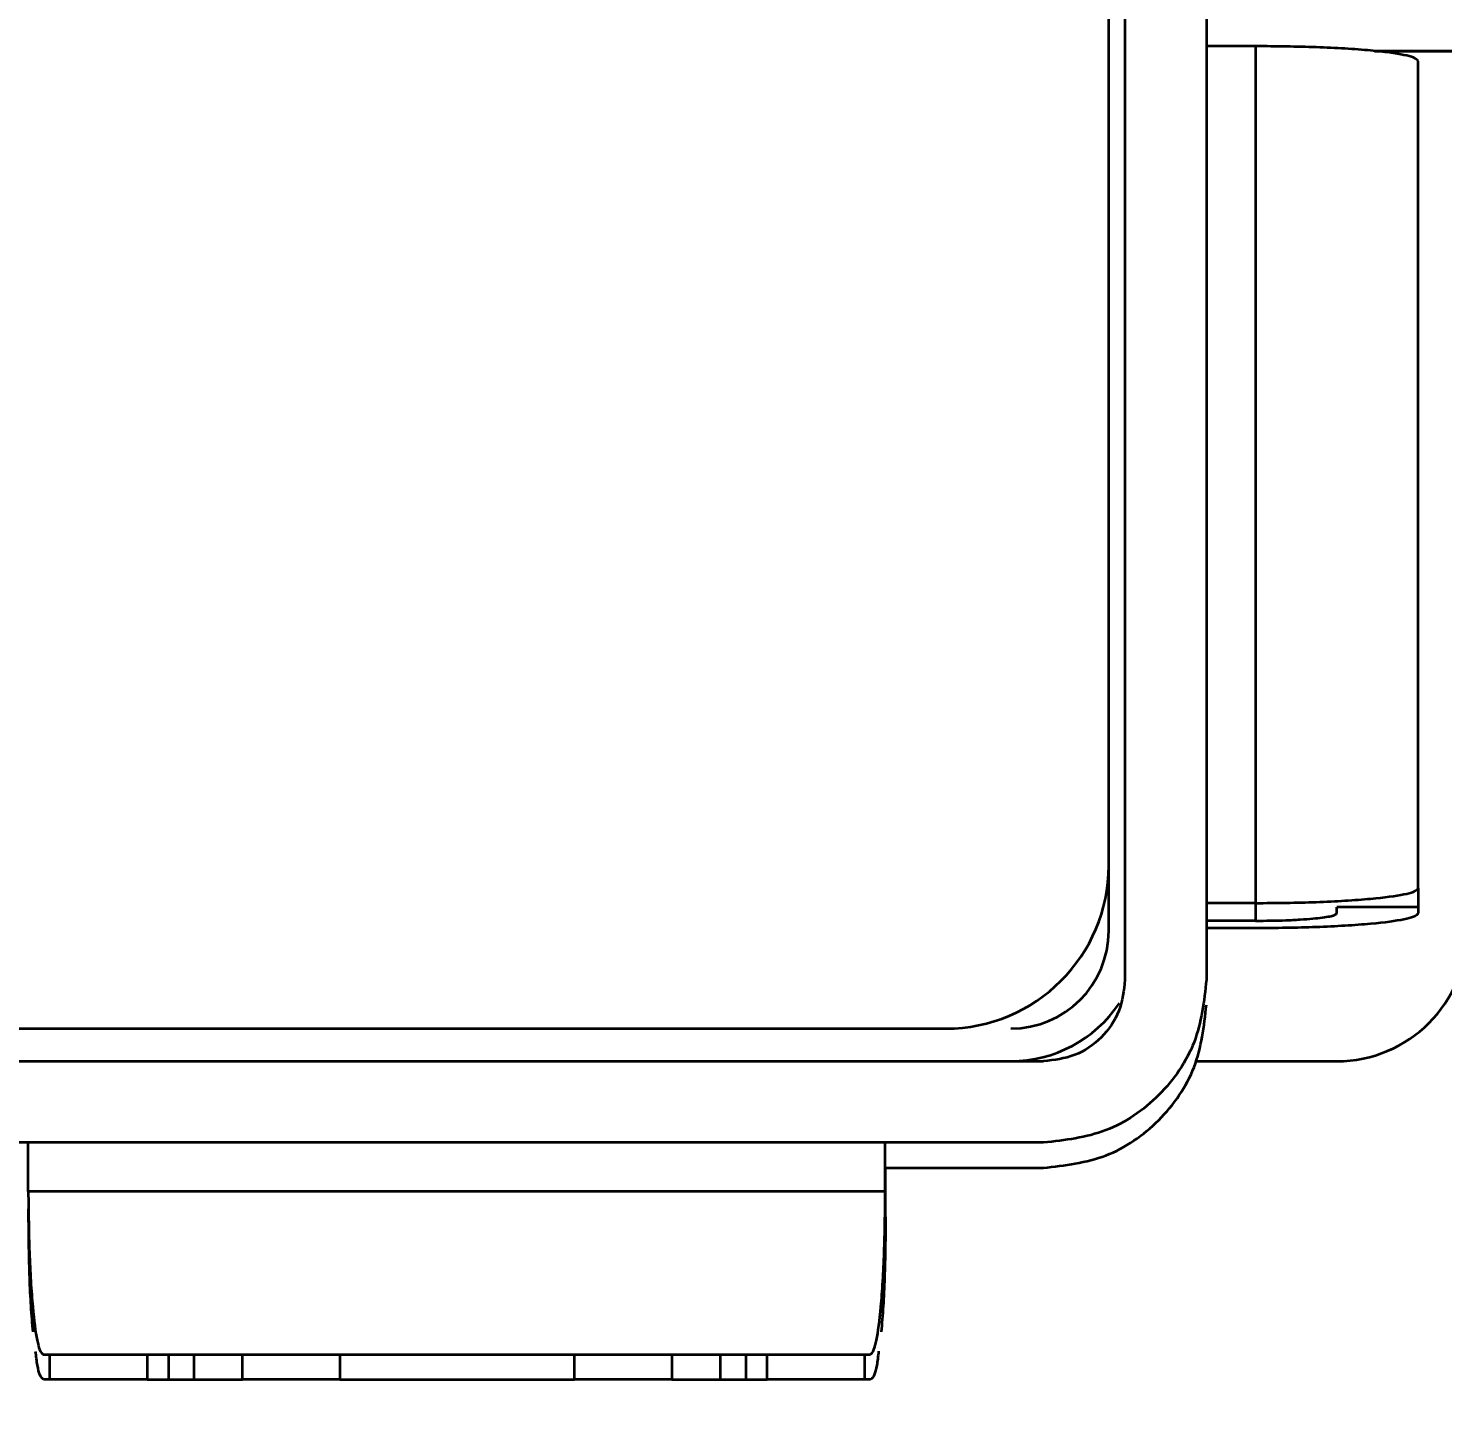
# Model space of a CAD drawing. Header units: millimetres. Extents: x 0 to 420, y 0 to 297.
# Drawn here: x 277.3363 to 277.7704, y 173.7732 to 174.1956 of the extents above; entities that cross this region are included whole.
import ezdxf

# ---------------------------------------------------------------- set-up
doc = ezdxf.new("R2010")
doc.units = ezdxf.units.MM
doc.layers.add('尺寸线层', color=150, linetype='Continuous')
doc.styles.add('SLDTEXTSTYLE2', font='TXT', dxfattribs={"width": 0.7})
doc.dimstyles.new('SLDDIMSTYLE0', dxfattribs={"dimtxt": 3.5, "dimasz": 3.302, "dimexe": 0, "dimexo": 0.0625, "dimgap": 0.875, "dimtad": 1, "dimdec": 1, "dimlfac": 100, "dimrnd": 1e-09, "dimzin": 12, "dimdsep": 46, "dimtxsty": 'SLDTEXTSTYLE2', "dimsah": 1, "dimcen": 0.09, "dimadec": 0, "dimazin": 3, "dimtfac": 1, "dimtdec": 3, "dimtofl": 0, "dimtmove": 0, "dimatfit": 3, "dimfxl": 0, "dimfrac": 2, "dimtolj": 1, "dimtzin": 12, "dimarcsym": 0})

# ---------------------------------------------------------------- blocks, each defined once
blk = doc.blocks.new('_D_6')
at = {"layer": '尺寸线层'}
for p, q in [((91.21537118809896, 164.9172401847569), (91.21537118809833, 234.1922401847565)), ((321.3153711880989, 165.1870505448366), (321.3153711880983, 234.1922401847585)), ((321.3153711880983, 233.1922401847585), (91.21537118809835, 233.1922401847565))]:
    blk.add_line(p, q, dxfattribs=at)
for points in [[(91.21537118809835, 233.1922401847565), (94.51737118809834, 232.6842401847565), (94.51737118809834, 233.7002401847565)], [(321.3153711880983, 233.1922401847585), (318.0133711880983, 233.7002401847585), (318.0133711880983, 232.6842401847585)]]:
    blk.add_solid(points, dxfattribs=at)
at = {"layer": '尺寸线层', "insert": (205.1726367374088, 237.70397750679), "char_height": 3.5, "attachment_point": 1, "style": 'SLDTEXTSTYLE2'}
blk.add_mtext('23010', dxfattribs=at)
blk = doc.blocks.new('_D_7')
at = {"layer": '尺寸线层'}
for p, q in [((70.59704387990756, 160.4022401836406), (70.5970438799069, 246.1922401847565)), ((332.8155859351068, 175.1166881791081), (332.8155859351062, 246.1922401847585)), ((332.8155859351062, 245.1922401847585), (70.59704387990692, 245.1922401847565))]:
    blk.add_line(p, q, dxfattribs=at)
for points in [[(70.59704387990692, 245.1922401847565), (73.89904387990691, 244.6842401847566), (73.89904387990691, 245.7002401847566)], [(332.8155859351062, 245.1922401847585), (329.5135859351062, 245.7002401847585), (329.5135859351062, 244.6842401847585)]]:
    blk.add_solid(points, dxfattribs=at)
at = {"layer": '尺寸线层', "insert": (202.8757615064409, 249.7039775067901), "char_height": 3.5, "attachment_point": 1, "style": 'SLDTEXTSTYLE2'}
blk.add_mtext('26221.85', dxfattribs=at)

msp = doc.modelspace()

# ---------------------------------------------------------------- linework, layer by layer
at = {"color": 7, "linetype": 'Continuous', "lineweight": 35}
for p, q in [((277.6728875731764, 174.4735895413974), (277.6728875731765, 173.9035895413974)), ((277.6978875731765, 174.4735895413974), (277.6978875731766, 173.9035895413974)), ((277.6678875731765, 173.9385895413975), (277.6678875731765, 174.4385895413975)), ((277.7128875731765, 174.1901044314974), (277.6978875731764, 174.1901044314974)), ((277.7128875731765, 174.1901044314974), (277.7128875731765, 173.9271044314974)), ((277.7494991346998, 174.1885895413975), (277.9357165741571, 174.1885895413975)), ((277.9357165741755, 174.1885895413978), (277.7494991346986, 174.1885895413977)), ((277.7628875731764, 173.9317076061005), (277.7628875731763, 174.1855012568943)), ((277.6678875731765, 173.9185895413975), (277.6678875731765, 173.9385895413975)), ((277.7628875731774, 173.9317076061005), (277.7628875731775, 173.9258513606882)), ((277.7128875731765, 173.9271044314974), (277.6978875731765, 173.9271044314974)), ((277.7128875731775, 173.9271044314974), (277.7128875731775, 173.9216869084856)), ((277.7628875731775, 173.9258513606882), (277.7378875731774, 173.9258513606882)), ((277.7378875731774, 173.9239886311739), (277.7378875731774, 173.9258513606882)), ((277.7628875731775, 173.9258513606882), (277.7628875731775, 173.9239886311739)), ((277.7128875731775, 173.9216869084855), (277.6978875731334, 173.9216869084855)), ((277.7128875731775, 173.9193851857975), (277.6978875731765, 173.9193851857975)), ((277.3178875731764, 173.8885895413975), (277.6178875731765, 173.8885895413975)), ((277.2878875731765, 173.8785895413974), (277.6478875731765, 173.8785895413974)), ((277.6944502174285, 173.8785895413975), (277.7378875731765, 173.8785895413975)), ((277.6478875731765, 173.8535895413974), (277.2878875731765, 173.8535895413974)), ((277.3363437567439, 173.8385895413974), (277.3363433905468, 173.8535895413974)), ((277.5993350162093, 173.8385895413974), (277.5993357445873, 173.8535895413974)), ((277.5993353697521, 173.8458702956975), (277.6478875731764, 173.8458702956975)), ((277.5994313896091, 173.8308702956975), (277.5994317558062, 173.8458702956975)), ((277.5993350162093, 173.8385895413974), (277.3363437567436, 173.8385895413974)), ((277.3364401301436, 173.8308702956975), (277.336440013575, 173.8332708752102)), ((277.3409462376537, 173.7885895413973), (277.5947325352994, 173.7885895413973)), ((277.3429066032247, 173.7808702956975), (277.3429066032247, 173.7885895413973)), ((277.3727803082626, 173.7885895413973), (277.3727803082626, 173.7808702956975)), ((277.3793357598764, 173.7885895413973), (277.3793357598764, 173.7808702956975)), ((277.3871204903425, 173.7885895413974), (277.3871204903425, 173.7808702956975)), ((277.3871585433616, 173.7885895413974), (277.3871585433616, 173.7808702956975)), ((277.4020398541542, 173.7808702956975), (277.4020398541542, 173.7885895413973)), ((277.4319256950969, 173.7885895413973), (277.4319256950969, 173.7808702956975)), ((277.5039458246559, 173.7808702956975), (277.5039458246559, 173.7885895413973)), ((277.5338316655987, 173.7885895413973), (277.5338316655987, 173.7808702956975)), ((277.5487129763914, 173.7808702956975), (277.5487129763914, 173.7885895413973)), ((277.5487510294104, 173.7808702956975), (277.5487510294104, 173.7885895413973)), ((277.5565357598765, 173.7885895413973), (277.5565357598765, 173.7808702956975)), ((277.5630912114903, 173.7808702956975), (277.5630912114903, 173.7885895413973)), ((277.5929649165283, 173.7885895413973), (277.5929649165283, 173.7808702956975)), ((277.3429066032247, 173.7808702956975), (277.3410426110538, 173.7808702956975)), ((277.3727803082626, 173.7808702956975), (277.3429066032247, 173.7808702956975)), ((277.3727803082626, 173.7808702956975), (277.3793357598764, 173.7808702956975)), ((277.3793357598764, 173.7808702956975), (277.3871204903425, 173.7808702956975)), ((277.3871585433616, 173.7808702956975), (277.3871204903425, 173.7808702956975)), ((277.3871585433616, 173.7808702956975), (277.4020398541542, 173.7808702956975)), ((277.4319256950969, 173.7808702956975), (277.4020398541542, 173.7808702956975)), ((277.4319256950969, 173.7808702956975), (277.5039458246559, 173.7808702956975)), ((277.5338316655987, 173.7808702956975), (277.5039458246559, 173.7808702956975)), ((277.5338316655987, 173.7808702956975), (277.5487129763914, 173.7808702956975)), ((277.5487510294104, 173.7808702956975), (277.5487129763914, 173.7808702956975)), ((277.5487129763914, 173.7808702956975), (277.5565357598765, 173.7808702956975)), ((277.5565357598765, 173.7808702956975), (277.5630912114903, 173.7808702956975)), ((277.5929649165283, 173.7808702956975), (277.5630912114903, 173.7808702956975)), ((277.5948289086991, 173.7808702956975), (277.5929649165283, 173.7808702956975))]:
    msp.add_line(p, q, dxfattribs=at)
for centre, radius, end in [((277.6178875731765, 173.9385895413975), 0.05000000000001137, 0), ((277.6378875731765, 173.9185895413975), 0.03000000000000114, 0), ((277.7378875731765, 173.9185895413975), 0.04000000000002046, 0), ((277.6378875731765, 173.9185895413975), 0.04000000000002046, 326.2743326154547)]:
    msp.add_arc(centre, radius, 270.0000000000008, end, dxfattribs=at)
for points, knots in [([(277.7628875731763, 174.1855012568943), (277.7625984899116, 174.1858775979311), (277.7621012385779, 174.18652494112), (277.7576705122759, 174.1876690748515), (277.7505412665114, 174.1886290932359), (277.7406104881811, 174.1893632080177), (277.7289872443369, 174.1899378338918), (277.7192665728282, 174.1900384223189), (277.7128875731765, 174.1901044314974)], [0, 0, 0, 0, 0.1573086848180246, 0.270586238873684, 0.5003498545108529, 0.6307939047457444, 0.757715755447371, 1, 1, 1, 1]), ([(277.7128875731765, 173.9271044314974), (277.7192664437266, 173.9271704427399), (277.7289870172186, 173.9272710353336), (277.7406103053692, 173.9278456619692), (277.7505412121983, 173.928579752195), (277.7576703857146, 173.9295397740796), (277.762101186593, 173.9306838980742), (277.7625984610152, 173.9313312435758), (277.7628875731764, 173.9317076061005)], [0, 0, 0, 0, 0.2422794128039308, 0.3692024817328527, 0.4996501896134471, 0.7294137990215712, 0.8426829173867267, 1, 1, 1, 1]), ([(277.7628875731776, 173.9239886311737), (277.7625984900149, 173.9236122680626), (277.7621012388564, 173.9229648869035), (277.7576705138677, 173.921820686005), (277.7505412694057, 173.920860611133), (277.740610490928, 173.9201264530282), (277.7289872465479, 173.9195517932499), (277.7192665736032, 173.9194511988765), (277.7128875731775, 173.9193851857975)], [0, 0, 0, 0, 0.1573086971915457, 0.2705862602972748, 0.5003498887324053, 0.6307939429374328, 0.7577157869039897, 1, 1, 1, 1]), ([(277.7128875731775, 173.9216869084856), (277.7160769466467, 173.9217199160974), (277.7209371866319, 173.9217702159184), (277.7267488547127, 173.9220575535403), (277.7317143595052, 173.9224245799981), (277.7352686651927, 173.922903387197), (277.7374901294738, 173.9234748326473), (277.7377406498951, 173.9237986949254), (277.7378875731774, 173.9239886311737)], [0, 0, 0, 0, 0.2422759907215239, 0.3692008693621487, 0.4996527531241796, 0.7294175444779091, 0.8413108907032855, 1, 1, 1, 1]), ([(277.3363437567436, 173.8385895413974), (277.3364097579926, 173.8322106727742), (277.3365103353501, 173.8224901029184), (277.3370848751262, 173.8108668161599), (277.3378188543774, 173.8009359097635), (277.3387787315575, 173.7938067327809), (277.3399226834894, 173.7893759286286), (277.3405699317108, 173.7888786537851), (277.3409462376537, 173.7885895413973)], [0, 0, 0, 0, 0.2422794954614508, 0.3692025811145779, 0.4996502772462186, 0.7294138538775794, 0.8426829592439783, 1, 1, 1, 1]), ([(277.5947325352994, 173.7885895413973), (277.5951088197385, 173.7888786248634), (277.5957560656453, 173.7893758765981), (277.5969000273233, 173.7938066061085), (277.5978599009791, 173.8009358553398), (277.5985939048319, 173.8108666329776), (277.5991684438452, 173.8224898753401), (277.5992690170282, 173.8322105434112), (277.5993350162093, 173.8385895413974)], [0, 0, 0, 0, 0.1573086356233486, 0.2705861840607551, 0.5003497669423445, 0.6307937980267405, 0.7577156629922155, 1, 1, 1, 1]), ([(277.3377901768607, 173.7954931203024), (277.3375832605963, 173.7980462697574), (277.3371750150878, 173.803083630162), (277.336609948259, 173.8148038653193), (277.3365074153539, 173.824504466328), (277.3364401301436, 173.8308702956975)], [0, 0, 0, 0, 0.2610706899627358, 0.5150921164889727, 1, 1, 1, 1]), ([(277.5994313896093, 173.8308702956975), (277.5993641021273, 173.8245045955622), (277.5992615647171, 173.8148040927769), (277.5986964989407, 173.8030838109617), (277.5982882584826, 173.7980463460125), (277.5980813428922, 173.7954931203028)], [0, 0, 0, 0, 0.4848981507560413, 0.7389219979010355, 1, 1, 1, 1]), ([(277.3410426110536, 173.7808702956974), (277.3406686672624, 173.7811954941102), (277.3400254474981, 173.7817548670728), (277.3391653110192, 173.7846486263303), (277.338766760635, 173.7880027100524), (277.3385842409187, 173.7895387427189)], [0, 0, 0, 0, 0.4294624131497404, 0.7387172046291799, 1, 1, 1, 1]), ([(277.5972916113147, 173.7895712303059), (277.597107722098, 173.7880229863038), (277.5967078481484, 173.7846562720638), (277.5958461322255, 173.7817542452991), (277.5952028872062, 173.7811952765337), (277.5948289086993, 173.7808702956975)], [0, 0, 0, 0, 0.2627549860107929, 0.571370502241265, 1, 1, 1, 1])]:
    msp.add_open_spline(points, degree=3, knots=knots, dxfattribs=at)
for points in [[(277.6978875731766, 173.9035895413974), (277.6971359945372, 173.8970376892071), (277.6956328372585, 173.8839339848265), (277.6840703766023, 173.8674067379716), (277.6675431297475, 173.8558442773155), (277.6544394253668, 173.8543411200368), (277.6478875731765, 173.8535895413974)], [(277.6728875731765, 173.9035895413974), (277.6725117838568, 173.9003136153023), (277.6717602052174, 173.8937617631119), (277.6659789748894, 173.8854981396845), (277.657715351462, 173.8797169093565), (277.6511634992717, 173.8789653307171), (277.6478875731765, 173.8785895413974)], [(277.6478875731764, 173.8458702956975), (277.6544394253668, 173.8466218743369), (277.6675431297474, 173.8481250316156), (277.6840703766023, 173.8596874922718), (277.6956328372584, 173.8762147391266), (277.6971359945371, 173.8893184435072), (277.6978875731764, 173.8958702956975)]]:
    msp.add_open_spline(points, degree=3, dxfattribs=at)

# ---------------------------------------------------------------- dimensions: what is measured, and where the dimension line sits
at = {"layer": '尺寸线层'}
for base, p1, p2, angle, picture, middle in [((70.59704387990692, 245.1922401847565), (332.8155859351068, 175.1166881791081), (70.59704387990756, 160.4022401836406), 4.222973361148627e-13, '_D_7', (209.0129146401909, 245.1922401847575)), ((91.21537118809835, 233.1922401847564), (321.3153711880989, 165.1870505448366), (91.21537118809896, 164.9172401847569), 5.095522284983534e-13, '_D_6', (209.0129146401909, 233.1922401847575))]:
    dim = msp.add_linear_dim(base=base, p1=p1, p2=p2, angle=angle, dimstyle='SLDDIMSTYLE0', dxfattribs=at)
    dim.commit()
    dim.dimension.update_dxf_attribs({"geometry": picture, "text_midpoint": middle, "dimtype": 160})

doc.saveas('drawing.dxf')
